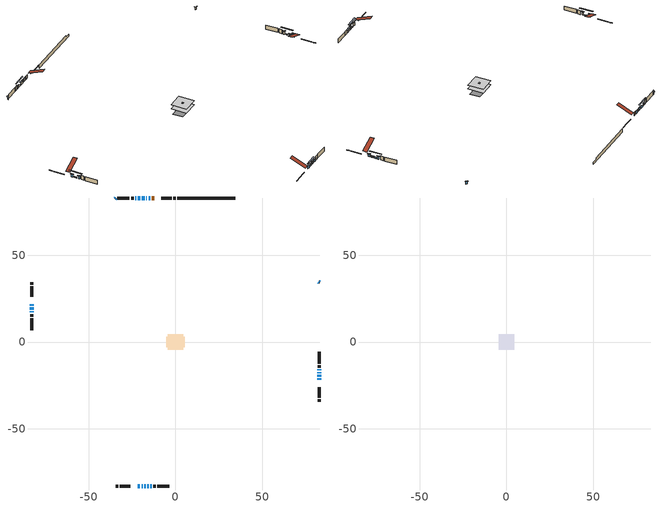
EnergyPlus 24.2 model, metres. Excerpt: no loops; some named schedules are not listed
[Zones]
conditioned space
 floor outside (Floor1 construction): -0.42,-0.42 -0.42,0.42 0.42,0.42 0.42,-0.42 z0.76
 floor outside (Floor2 construction): -1.31,-1.31 -1.31,1.31 1.31,1.31 1.31,-1.31 z0.76
 floor adiabatic (AdiabaticFloorConstruction): -4.37,-4.37 -4.37,4.37 4.37,4.37 4.37,-4.37 z0.76
 floor foundation (Slab1 construction): -5.41,-2.9 -5.41,2.9 5.41,2.9 5.41,-2.9 z-1.37
 wall outside (RimJoist1 construction): 0.2,82.93 -1.25,82.93 / -34.35,-82.93 -32.9,-82.93 / -82.93,34.35 -82.93,32.9 / 82.93,-34.35 82.93,-32.9 z0.76:1.06
 wall outside (RimJoist2 construction): -2.18,82.93 -8.18,82.93 / -31.97,-82.93 -25.97,-82.93 / -82.93,31.97 -82.93,25.97 / 82.93,-31.97 82.93,-25.97 z0.76:1.06
 wall outside (AdiabaticWallConstruction 1): -12.32,82.93 -13.59,82.93 z0.76:2.79
 wall outside (AdiabaticWallConstruction): -21.83,-82.93 -20.51,-82.93 / -17.91,-82.93 -17.25,-82.93 / 82.93,-16.37 82.93,-15.71 / -82.93,17.68 -82.93,17.02 z0.76:2.36; -14.51,82.93 -15.51,82.93 / -34.35,82.93 -34.76,82.51 / -17.69,82.93 -19.29,82.93 / 82.93,34.35 82.51,34.76 z0.76:2.11; -16.43,82.93 -16.76,82.93 z0.76:2.01; 82.93,-21.83 82.93,-21.01 / -82.93,21.83 -82.93,21.01 / -16.32,-82.93 -15.51,-82.93 z0.76:2.18; 82.93,-20.09 82.93,-18.97 z0.76:1.35; -19.58,-82.93 -18.84,-82.93 / -20.22,82.93 -21.7,82.93 / 82.93,-18.04 82.93,-17.3 / -82.93,20.09 -82.93,18.61 z0.76:1.47; -22.62,82.93 -23.21,82.93 z0.76:2; -14.58,-82.93 -13.79,-82.93 z0.76:1.8
 wall outside (Wall1 construction): -24.14,82.93 -25.6,82.93 / -12.86,-82.93 -11.4,-82.93 / -82.93,16.09 -82.93,14.63 / 82.93,-14.78 82.93,-13.32 z0.76:3.2
 wall outside (Wall2 construction): -26.53,82.93 -33.42,82.93 / -10.48,-82.93 -3.58,-82.93 / -82.93,13.7 -82.93,6.81 / 82.93,-12.39 82.93,-5.5 z0.76:3.2
 wall foundation (FoundationWall1 construction): 1.13,82.93,-1.37 1.13,82.93,0.76 31.03,82.93,0.76 31.03,82.93,-0.19 34.35,82.93,-0.19 34.35,82.93,-1.37
 window (WindowConstruction): -21.83,-82.93 -20.51,-82.93 z0.76:2.36
 window (WindowConstruction 7): -14.51,82.93 -15.5,82.93 z0.76:2.11
 window (WindowConstruction 8): -34.35,82.93 -34.76,82.51 z0.76:2.11
 window (WindowConstruction 9): -16.43,82.93 -16.76,82.93 z0.76:2
 window (WindowConstruction 10): -17.69,82.93 -19.29,82.93 z0.76:2.11
 window (WindowConstruction 11): 82.93,-21.83 82.93,-21.02 z0.76:2.18
 window (WindowConstruction 12): 82.93,-20.09 82.93,-18.97 z0.76:1.35
 window (WindowConstruction 13): -82.93,21.83 -82.93,21.02 z0.76:2.18
 window (WindowConstruction 15): -19.58,-82.93 -18.84,-82.93 z0.76:1.47
 window (WindowConstruction 16): -20.22,82.93 -21.7,82.93 z0.76:1.47
 window (WindowConstruction 17): 82.93,-18.04 82.93,-17.3 z0.76:1.47
 window (WindowConstruction 18): -82.93,20.09 -82.93,18.61 z0.76:1.47
 window (WindowConstruction 1): -17.91,-82.93 -17.25,-82.93 z0.76:2.36
 window (WindowConstruction 2): 82.93,-16.37 82.93,-15.71 z0.76:2.36
 window (WindowConstruction 3): -82.93,17.68 -82.93,17.02 z0.76:2.36
 window (WindowConstruction 14): -22.63,82.93 -23.21,82.93 z0.76:2
 window (WindowConstruction 4): -16.32,-82.93 -15.51,-82.93 z0.76:2.18
 window (WindowConstruction 5): -14.58,-82.93 -13.79,-82.93 z0.76:1.8
 window (WindowConstruction 6): 82.93,34.35 82.51,34.76 z0.76:2.11
 door (Door): -12.32,82.93 -13.58,82.93 z0.76:2.79
 ceiling adiabatic (AdiabaticFloorConstruction): 4.37,-4.37 4.37,4.37 -4.37,4.37 -4.37,-4.37 z0.76
attic - vented
 floor to conditioned space (Floor3 construction Reversed): -0.42,-0.42 -0.42,0.42 0.42,0.42 0.42,-0.42 z3.2
 floor to conditioned space (Floor4 construction Reversed): -4.37,-4.37 -4.37,4.37 4.37,4.37 4.37,-4.37 z3.2
 roof outside (Roof1 construction): -11.39,82.93,3.2 -11.39,74.48,6.72 -9.11,74.48,6.72 -9.11,82.93,3.2; -22.76,-82.93,3.2 -22.76,-74.48,6.72 -25.04,-74.48,6.72 -25.04,-82.93,3.2; -82.93,22.76,3.2 -74.48,22.76,6.72 -74.48,25.04,6.72 -82.93,25.04,3.2; 82.93,-22.76,3.2 74.48,-22.76,6.72 74.48,-25.04,6.72 82.93,-25.04,3.2
shading: -19.9,-82.93 -22.44,-82.93 -22.44,-83.22 -19.9,-83.22 z2.97; -15.96,82.93 -14.05,82.93 -14.05,83.08 -15.96,83.08 z2.57; -35.09,82.19 -34.02,83.25 -34.23,83.46 -35.3,82.4 z2.57; -17.06,82.93 -16.13,82.93 -16.13,83.22 -17.06,83.22 z2.3; -19.75,82.93 -17.23,82.93 -17.23,83.39 -19.75,83.39 z2.57; 82.93,-20.56 82.93,-22.29 83.39,-22.29 83.39,-20.56 z2.64; 82.93,-18.51 82.93,-20.55 83.39,-20.55 83.39,-18.51 z1.81; -82.93,20.56 -82.93,22.29 -83.39,22.29 -83.39,20.56 z2.64; -15.79,-82.93 -22.63,-82.93 -22.63,-83.39 -15.79,-83.39 z4.52; -24.75,82.93 -17.17,82.93 -17.17,83.22 -24.75,83.22 z4.52; 82.93,-14.25 82.93,-21.09 83.39,-21.09 83.39,-14.25 z4.52; -82.93,15.56 -82.93,23.14 -83.39,23.14 -83.39,15.56 z4.52; -16.34,-82.93 -18.82,-82.93 -18.82,-83.22 -16.34,-83.22 z3.27; 82.93,-15.25 82.93,-16.83 83.39,-16.83 83.39,-15.25 z2.82; -82.93,16.56 -82.93,18.14 -83.39,18.14 -83.39,16.56 z2.82; -23.67,82.93 -22.17,82.93 -22.17,83.22 -23.67,83.22 z2.46; -15.05,-82.93 -16.78,-82.93 -16.78,-83.39 -15.05,-83.39 z2.64; -13.33,-82.93 -15.04,-82.93 -15.04,-83.39 -13.33,-83.39 z2.26; 82.19,35.09 83.25,34.02 83.46,34.23 82.4,35.3 z2.57
[Building]
Building 1: Terrain=Suburbs
[Site:Location]
Edmonton Intl AP_AB: Latitude {deg}=53.31; Longitude {deg}=-113.58; Time Zone {hr}=-7; Elevation {m}=723; Keep Site Location Information=Yes
[Site:GroundTemperature:Shallow]
-1.56185, -3.61833, -3.78302, -2.80711, 1.11059, 5.01004, 8.39065, 10.5322, 10.7141, 8.97234, 5.67794, 1.89811
[Site:WaterMainsTemperature]
Calculation Method=Schedule; Temperature Schedule=mains temperature schedule
[Material] Roughness=Rough; Thermal Absorptance=0.9
Name | Thickness {m} | Conductivity {W/m-K} | Density {kg/m3} | Specific Heat {J/kg-K} | Solar Absorptance | Visible Absorptance
asphalt or fiberglass shingles | 0.00635 | 0.162714 | 1121.4 | 1465.45 | 0.4 | 0.4
ceiling loosefill ins | 0.169333 | 0.0480833 | 16.02 | 1046.75 | 0.7 | 0.7
ceiling stud and cavity | 0.1397 | 0.0817067 | 65.682 | 1177.47 | 0.7 | 0.7
ceiling stud and cavity 1 | 0.1397 | 0.0961662 | 65.682 | 1177.47 | 0.7 | 0.7
concrete 4.0 in. | 0.1016 | 1.803125 | 2242.8 | 837.4 | 0.7 | 0.7
concrete 8.0 in. | 0.2032 | 1.803125 | 2242.8 | 837.4 | 0.7 | 0.7
door material | 0.04445 | 0.053851 | 512.64 | 1214.23 | 0.7 | 0.7
exterior vertical ins | 0.0136032 | 0.029427 | 32.04 | 1214.23 | 0.7 | 0.7
floor covering | 0.0127 | 0.0433444 | 54.468 | 1339.84 | 0.6 | 0.6
floor rigid ins | 0.051816 | 0.029427 | 32.04 | 1214.23 | 0.7 | 0.7
floor rigid ins 1; wall rigid ins | 0.512978 | 0.029427 | 32.04 | 1214.23 | 0.7 | 0.7
floor stud and cavity | 0.1397 | 0.0882315 | 92.3553 | 1139.71 | 0.7 | 0.7
floor stud and cavity 1 | 0.1397 | 0.931226 | 92.3553 | 1139.71 | 0.7 | 0.7
floor stud and cavity 2 | 0.1397 | 1.75129 | 37.0049 | 1207.88 | 0.7 | 0.7
furniture material conditioned space 1 | 0.1524 | 0.115458 | 640.8 | 1214.23 | 0.6 | 0.6
gypsum board | 0.0127 | 0.160291 | 801 | 837.4 | 0.6 | 0.6
gypsum board 1 | 0.0127 | 0.160291 | 801 | 837.4 | 0.7 | 0.7
osb sheathing 0.5 in. | 0.0127 | 0.115458 | 512.64 | 1214.23 | 0.7 | 0.7
osb sheathing 0.75 in. | 0.01905 | 0.115458 | 512.64 | 1214.23 | 0.7 | 0.7
osb sheathing 2.0 in. | 0.0508 | 0.115458 | 512.64 | 1214.23 | 0.7 | 0.7
rim joist stud and cavity | 0.0508 | 0.0498635 | 125.044 | 1163.47 | 0.6 | 0.6
rim joist stud and cavity 1 | 0.0508 | 0.0495211 | 125.044 | 1163.47 | 0.6 | 0.6
wall stud and cavity | 0.1397 | 0.103305 | 139.0536 | 1170.24 | 0.7 | 0.7
wall stud and cavity 1 | 0.1397 | 0.119486 | 139.0536 | 1170.24 | 0.7 | 0.7
wall stud and cavity 2 | 0.0889 | 0.380278 | 52.3479 | 1209.89 | 0.7 | 0.7
wall stud and cavity 3 | 0.0889 | 0.391764 | 83.0341 | 1211.67 | 0.7 | 0.7
wood siding | 0.0254 | 0.102417 | 544.68 | 1172.36 | 0.4 | 0.4
wood siding 1; wood siding 2; wood siding 3 | 0.0254 | 0.102417 | 544.68 | 1172.36 | 0.7 | 0.7
[WindowMaterial:SimpleGlazingSystem]
Name | U-Factor {W/m2-K} | Solar Heat Gain Coefficient
WindowMaterial | 1.28209 | 0.39
WindowMaterial 1 | 1.48934 | 0.32
WindowMaterial 10 | 2.76291 | 0.62
WindowMaterial 11 | 1.52681 | 0.31
WindowMaterial 2 | 1.46038 | 0.33
WindowMaterial 3 | 1.53476 | 0.31
WindowMaterial 4 | 1.48707 | 0.32
WindowMaterial 5 | 1.23156 | 0.4
WindowMaterial 6 | 1.73974 | 0.25
WindowMaterial 7 | 1.354203 | 0.36
WindowMaterial 8 | 1.38997 | 0.35
WindowMaterial 9 | 1.3349 | 0.37
[Construction]
AdiabaticFloorConstruction: floor stud and cavity 2, floor rigid ins 1, osb sheathing 0.75 in., floor covering
AdiabaticWallConstruction: wood siding 2, wall rigid ins, wall stud and cavity 2, gypsum board
AdiabaticWallConstruction 1: wood siding 3, wall rigid ins, wall stud and cavity 2, gypsum board
Door: door material
Floor1 construction: floor stud and cavity, osb sheathing 0.75 in., floor covering
Floor2 construction: floor stud and cavity 1, floor rigid ins, osb sheathing 0.75 in., floor covering
Floor3 construction Reversed: gypsum board, ceiling stud and cavity
Floor4 construction Reversed: gypsum board, ceiling stud and cavity 1, ceiling loosefill ins
FoundationWall1 construction: concrete 8.0 in., gypsum board 1
furniture construction conditioned space 1: furniture material conditioned space 1
PartitionWallConstruction: gypsum board, wall stud and cavity 3, gypsum board
RimJoist1 construction: wood siding 1, osb sheathing 2.0 in., rim joist stud and cavity
RimJoist2 construction: wood siding 1, osb sheathing 2.0 in., rim joist stud and cavity 1
Roof1 construction: asphalt or fiberglass shingles
Slab1 construction: concrete 4.0 in.
Wall1 construction: wood siding, osb sheathing 0.5 in., wall stud and cavity, gypsum board
Wall2 construction: wood siding, osb sheathing 0.5 in., wall stud and cavity 1, gypsum board
WindowConstruction; WindowConstruction 1: WindowMaterial
WindowConstruction 10: WindowMaterial 7
WindowConstruction 11: WindowMaterial 8
WindowConstruction 12: WindowMaterial 9
WindowConstruction 13; WindowConstruction 4: WindowMaterial 2
WindowConstruction 14: WindowMaterial 10
WindowConstruction 15; WindowConstruction 16; WindowConstruction 17; WindowConstruction 18: WindowMaterial 11
WindowConstruction 2; WindowConstruction 3: WindowMaterial 1
WindowConstruction 5: WindowMaterial 3
WindowConstruction 6; WindowConstruction 8: WindowMaterial 4
WindowConstruction 7: WindowMaterial 5
WindowConstruction 9: WindowMaterial 6
[Zone] Multiplier=1; Part of Total Floor Area=Yes
Name | Volume {m3}
attic - vented | 43.4896
conditioned space | 344.6
[Space]
Name | Zone | Volume {m3}
attic - vented 1 | attic - vented | 43.4896
conditioned space 1 | conditioned space | 344.6
[ZoneInfiltration:EffectiveLeakageArea]
infil attic - vented 1: Zone or Space=attic - vented 1; Schedule=Always On Discrete; Effective Air Leakage Area {cm2}=2685.57; Stack Coefficient=0.000244607; Wind Coefficient=1.05671e-05
[ZoneMixing]
whole house fan mix: Zone or Space=attic - vented; Schedule=Always On Continuous; Design Flow Rate Calculation Method=Flow/Zone; Design Flow Rate {m3/s}=0; Source Zone or Space=conditioned space
[SurfaceProperty:ExposedFoundationPerimeter]
Slab1: Exposed Perimeter Calculation Method=TotalExposedPerimeter; Total Exposed Perimeter {m}=33.223
[InternalMass] Zone or ZoneList=conditioned space; Space or SpaceList=conditioned space 1
Name | Construction | Surface Area {m2}
furniture mass conditioned space 1 | furniture construction conditioned space 1 | 58.7279
partition wall mass | PartitionWallConstruction | 146.82
[Lights]
interior lighting: Zone or ZoneList or Space or SpaceList=conditioned space 1; Schedule=interior lighting schedule; Design Level Calculation Method=LightingLevel; Lighting Level {W}=343.2; Return Air Fraction=0; Fraction Radiant=0.6; Fraction Visible=0.2; Fraction Replaceable=1
[People]
occupants: Zone or ZoneList or Space or SpaceList=conditioned space 1; Number of People Schedule=occupants schedule; Number of People Calculation Method=People; Number of People=3; Fraction Radiant=0.314171; Sensible Heat Fraction=0.56303; Activity Level Schedule=occupants activity schedule; Carbon Dioxide Generation Rate {m3/s-W}=0; Enable ASHRAE 55 Comfort Warnings=No; Mean Radiant Temperature Calculation Type=EnclosureAveraged
[ElectricEquipment] Zone or ZoneList or Space or SpaceList=conditioned space 1; Design Level Calculation Method=EquipmentLevel
Name | Schedule | Design Level {W} | Fraction Latent | Fraction Radiant | Fraction Lost
clothes dryer | clothes dryer schedule | 140.772 | 0.015 | 0.081 | 0.85
clothes washer | clothes washer schedule | 32.1985 | 0.03 | 0.162 | 0.7
cooking range | cooking range schedule | 215.147 | 0.08 | 0.432 | 0.2
dishwasher | dishwasher schedule | 66.8632 | 0.3 | 0.18 | 0.4
fridge | fridge schedule | 72.9452 | 0 | 0.6 | 0
mech vent house fan | mech vent house fan schedule | 0 | 0 | 0 | 1
mech vent house fan cfis | mech vent house fan cfis schedule | 0 | 0 | 0 | 0
misc plug loads | misc plug loads schedule | 494.7 | 0.045 | 0.513 | 0.1
whole house fan | Always On Discrete | 0 | 0 | 0 | 1
[OtherEquipment] Zone or ZoneList or Space or SpaceList=conditioned space 1; Design Level Calculation Method=EquipmentLevel
Name | Fuel Type | Schedule | Design Level {W} | Fraction Latent | Fraction Radiant | Fraction Lost
clothes dryer 1 | Electricity | clothes dryer schedule | 0 | 0.015 | 0.081 | 0.85
cooking range 1 | Electricity | cooking range schedule | 0 | 0.08 | 0.432 | 0.2
general water use latent | None | general water use schedule | 62.594 | 1 | 0 | 0
general water use sensible | None | general water use schedule | -61.6891 | 0 | 0.6 | 0
mech vent house fan latent load | None | Always On Discrete | 0 | 1 | 0 | 0
mech vent house fan sensible load | None | Always On Discrete | 0 | 0 | 0 | 0
water heater energy adjustment1 | NaturalGas | Always On Discrete | 0.01 | 0 | 0 | 1
[ZoneInfiltration:DesignFlowRate] Zone or ZoneList or Space or SpaceList=conditioned space 1; Schedule=Always On Discrete; Design Flow Rate Calculation Method=Flow/Zone; Design Flow Rate {m3/s}=0
infil flow; natural vent flow; whole house fan flow
[Foundation:Kiva]
Foundation Kiva 1: Initial Indoor Air Temperature {C}=18; Wall Height Above Grade {m}=0.759988; Wall Depth Below Slab {m}=0.2032; Custom Block Material Name 1=exterior vertical ins; Custom Block Depth 1 {m}=2.13; Custom Block X Position 1 {m}=0.2159; Custom Block Z Position 1 {m}=0
[Foundation:Kiva:Settings]
Soil Conductivity {W/m-K}=0.849921; Soil Density {kg/m3}=1842.3; Soil Specific Heat {J/kg-K}=418.7; Ground Solar Absorptivity=0.9; Ground Thermal Absorptivity=0.9; Ground Surface Roughness {m}=0.03; Far-Field Width {m}=40; Deep-Ground Boundary Condition=ZeroFlux; Deep-Ground Depth {m}=40; Minimum Cell Dimension {m}=0.2; Maximum Cell Growth Coefficient=3; Simulation Timestep=Timestep
[Exterior:Lights]
exterior lighting: Schedule=exterior lighting schedule; Design Level {W}=75.6
[Schedule:Constant]
Name | Hourly Value
Always On Continuous; mech vent house fan schedule; mech vent house fan cfis schedule; Always On Discrete | 1
occupants activity schedule | 117.228
fridge schedule | 0
[Schedule:Week:Daily]
interior lighting schedule Week Rule - Jan1-Jan27: interior lighting schedule day, interior lighting schedule day, interior lighting schedule day, interior lighting schedule day, interior lighting schedule day, interior lighting schedule day, interior lighting schedule day, interior lighting schedule default day, interior lighting schedule default day, interior lighting schedule default day, interior lighting schedule default day, interior lighting schedule default day
interior lighting schedule Week Rule - Jan28-Feb3: interior lighting schedule day, interior lighting schedule day, interior lighting schedule day, interior lighting schedule day, interior lighting schedule day 1, interior lighting schedule day 1, interior lighting schedule day 1, interior lighting schedule default day, interior lighting schedule default day, interior lighting schedule default day, interior lighting schedule default day, interior lighting schedule default day
interior lighting schedule Week Rule - Feb4-Feb24: interior lighting schedule day 1, interior lighting schedule day 1, interior lighting schedule day 1, interior lighting schedule day 1, interior lighting schedule day 1, interior lighting schedule day 1, interior lighting schedule day 1, interior lighting schedule default day, interior lighting schedule default day, interior lighting schedule default day, interior lighting schedule default day, interior lighting schedule default day
interior lighting schedule Week Rule - Feb25-Mar3: interior lighting schedule day 1, interior lighting schedule day 1, interior lighting schedule day 1, interior lighting schedule day 1, interior lighting schedule day 2, interior lighting schedule day 2, interior lighting schedule day 2, interior lighting schedule default day, interior lighting schedule default day, interior lighting schedule default day, interior lighting schedule default day, interior lighting schedule default day
interior lighting schedule Week Rule - Mar4-Mar31: interior lighting schedule day 2, interior lighting schedule day 2, interior lighting schedule day 2, interior lighting schedule day 2, interior lighting schedule day 2, interior lighting schedule day 2, interior lighting schedule day 2, interior lighting schedule default day, interior lighting schedule default day, interior lighting schedule default day, interior lighting schedule default day, interior lighting schedule default day
interior lighting schedule Week Rule - Apr1-Apr28: interior lighting schedule day 3, interior lighting schedule day 3, interior lighting schedule day 3, interior lighting schedule day 3, interior lighting schedule day 3, interior lighting schedule day 3, interior lighting schedule day 3, interior lighting schedule default day, interior lighting schedule default day, interior lighting schedule default day, interior lighting schedule default day, interior lighting schedule default day
interior lighting schedule Week Rule - Apr29-May5: interior lighting schedule day 3, interior lighting schedule day 3, interior lighting schedule day 4, interior lighting schedule day 4, interior lighting schedule day 4, interior lighting schedule day 4, interior lighting schedule day 4, interior lighting schedule default day, interior lighting schedule default day, interior lighting schedule default day, interior lighting schedule default day, interior lighting schedule default day
interior lighting schedule Week Rule - May6-May26: interior lighting schedule day 4, interior lighting schedule day 4, interior lighting schedule day 4, interior lighting schedule day 4, interior lighting schedule day 4, interior lighting schedule day 4, interior lighting schedule day 4, interior lighting schedule default day, interior lighting schedule default day, interior lighting schedule default day, interior lighting schedule default day, interior lighting schedule default day
interior lighting schedule Week Rule - May27-Jun2: interior lighting schedule day 4, interior lighting schedule day 4, interior lighting schedule day 4, interior lighting schedule day 4, interior lighting schedule day 4, interior lighting schedule day 5, interior lighting schedule day 5, interior lighting schedule default day, interior lighting schedule default day, interior lighting schedule default day, interior lighting schedule default day, interior lighting schedule default day
interior lighting schedule Week Rule - Jun3-Jun30: interior lighting schedule day 5, interior lighting schedule day 5, interior lighting schedule day 5, interior lighting schedule day 5, interior lighting schedule day 5, interior lighting schedule day 5, interior lighting schedule day 5, interior lighting schedule default day, interior lighting schedule default day, interior lighting schedule default day, interior lighting schedule default day, interior lighting schedule default day
interior lighting schedule Week Rule - Jul1-Jul28: interior lighting schedule day 6, interior lighting schedule day 6, interior lighting schedule day 6, interior lighting schedule day 6, interior lighting schedule day 6, interior lighting schedule day 6, interior lighting schedule day 6, interior lighting schedule default day, interior lighting schedule default day, interior lighting schedule default day, interior lighting schedule default day, interior lighting schedule default day
interior lighting schedule Week Rule - Jul29-Aug4: interior lighting schedule day 6, interior lighting schedule day 6, interior lighting schedule day 6, interior lighting schedule day 7, interior lighting schedule day 7, interior lighting schedule day 7, interior lighting schedule day 7, interior lighting schedule default day, interior lighting schedule default day, interior lighting schedule default day, interior lighting schedule default day, interior lighting schedule default day
interior lighting schedule Week Rule - Aug5-Aug25: interior lighting schedule day 7, interior lighting schedule day 7, interior lighting schedule day 7, interior lighting schedule day 7, interior lighting schedule day 7, interior lighting schedule day 7, interior lighting schedule day 7, interior lighting schedule default day, interior lighting schedule default day, interior lighting schedule default day, interior lighting schedule default day, interior lighting schedule default day
interior lighting schedule Week Rule - Aug26-Sep1: interior lighting schedule day 7, interior lighting schedule day 7, interior lighting schedule day 7, interior lighting schedule day 7, interior lighting schedule day 7, interior lighting schedule day 7, interior lighting schedule day 8, interior lighting schedule default day, interior lighting schedule default day, interior lighting schedule default day, interior lighting schedule default day, interior lighting schedule default day
interior lighting schedule Week Rule - Sep2-Sep29: interior lighting schedule day 8, interior lighting schedule day 8, interior lighting schedule day 8, interior lighting schedule day 8, interior lighting schedule day 8, interior lighting schedule day 8, interior lighting schedule day 8, interior lighting schedule default day, interior lighting schedule default day, interior lighting schedule default day, interior lighting schedule default day, interior lighting schedule default day
interior lighting schedule Week Rule - Sep30-Oct6: interior lighting schedule day 8, interior lighting schedule day 9, interior lighting schedule day 9, interior lighting schedule day 9, interior lighting schedule day 9, interior lighting schedule day 9, interior lighting schedule day 9, interior lighting schedule default day, interior lighting schedule default day, interior lighting schedule default day, interior lighting schedule default day, interior lighting schedule default day
interior lighting schedule Week Rule - Oct7-Oct27: interior lighting schedule day 9, interior lighting schedule day 9, interior lighting schedule day 9, interior lighting schedule day 9, interior lighting schedule day 9, interior lighting schedule day 9, interior lighting schedule day 9, interior lighting schedule default day, interior lighting schedule default day, interior lighting schedule default day, interior lighting schedule default day, interior lighting schedule default day
interior lighting schedule Week Rule - Oct28-Nov3: interior lighting schedule day 9, interior lighting schedule day 9, interior lighting schedule day 9, interior lighting schedule day 9, interior lighting schedule day 10, interior lighting schedule day 10, interior lighting schedule day 10, interior lighting schedule default day, interior lighting schedule default day, interior lighting schedule default day, interior lighting schedule default day, interior lighting schedule default day
interior lighting schedule Week Rule - Nov4-Nov24: interior lighting schedule day 10, interior lighting schedule day 10, interior lighting schedule day 10, interior lighting schedule day 10, interior lighting schedule day 10, interior lighting schedule day 10, interior lighting schedule day 10, interior lighting schedule default day, interior lighting schedule default day, interior lighting schedule default day, interior lighting schedule default day, interior lighting schedule default day
interior lighting schedule Week Rule - Nov25-Dec1: interior lighting schedule day 10, interior lighting schedule day 10, interior lighting schedule day 10, interior lighting schedule day 10, interior lighting schedule day 10, interior lighting schedule day 10, interior lighting schedule day 11, interior lighting schedule default day, interior lighting schedule default day, interior lighting schedule default day, interior lighting schedule default day, interior lighting schedule default day
interior lighting schedule Week Rule - Dec2-Dec31: interior lighting schedule day 11, interior lighting schedule day 11, interior lighting schedule day 11, interior lighting schedule day 11, interior lighting schedule day 11, interior lighting schedule day 11, interior lighting schedule day 11, interior lighting schedule default day, interior lighting schedule default day, interior lighting schedule default day, interior lighting schedule default day, interior lighting schedule default day
occupants schedule Week Rule - Jan1-Dec31: occupants schedule day, occupants schedule day, occupants schedule day, occupants schedule day, occupants schedule day, occupants schedule day, occupants schedule day, occupants schedule default day, occupants schedule default day, occupants schedule default day, occupants schedule default day, occupants schedule default day
clothes dryer schedule Week Rule - Jan1-Dec31: clothes dryer schedule day, clothes dryer schedule day, clothes dryer schedule day, clothes dryer schedule day, clothes dryer schedule day, clothes dryer schedule day, clothes dryer schedule day, clothes dryer schedule default day, clothes dryer schedule default day, clothes dryer schedule default day, clothes dryer schedule default day, clothes dryer schedule default day
clothes washer schedule Week Rule - Jan1-Dec31: clothes washer schedule day, clothes washer schedule day, clothes washer schedule day, clothes washer schedule day, clothes washer schedule day, clothes washer schedule day, clothes washer schedule day, clothes washer schedule default day, clothes washer schedule default day, clothes washer schedule default day, clothes washer schedule default day, clothes washer schedule default day
cooking range schedule Week Rule - Jan1-Dec31: cooking range schedule day, cooking range schedule day, cooking range schedule day, cooking range schedule day, cooking range schedule day, cooking range schedule day, cooking range schedule day, cooking range schedule default day, cooking range schedule default day, cooking range schedule default day, cooking range schedule default day, cooking range schedule default day
dishwasher schedule Week Rule - Jan1-Dec31: dishwasher schedule day, dishwasher schedule day, dishwasher schedule day, dishwasher schedule day, dishwasher schedule day, dishwasher schedule day, dishwasher schedule day, dishwasher schedule default day, dishwasher schedule default day, dishwasher schedule default day, dishwasher schedule default day, dishwasher schedule default day
misc plug loads schedule Week Rule - Jan1-Dec31: misc plug loads schedule day, misc plug loads schedule day, misc plug loads schedule day, misc plug loads schedule day, misc plug loads schedule day, misc plug loads schedule day, misc plug loads schedule day, misc plug loads schedule default day, misc plug loads schedule default day, misc plug loads schedule default day, misc plug loads schedule default day, misc plug loads schedule default day
general water use schedule Week Rule - Jan1-Dec31: general water use schedule day, general water use schedule day, general water use schedule day, general water use schedule day, general water use schedule day, general water use schedule day, general water use schedule day, general water use schedule default day, general water use schedule default day, general water use schedule default day, general water use schedule default day, general water use schedule default day
exterior lighting schedule Week Rule - Jan1-Jan27: exterior lighting schedule day, exterior lighting schedule day, exterior lighting schedule day, exterior lighting schedule day, exterior lighting schedule day, exterior lighting schedule day, exterior lighting schedule day, exterior lighting schedule default day, exterior lighting schedule default day, exterior lighting schedule default day, exterior lighting schedule default day, exterior lighting schedule default day
exterior lighting schedule Week Rule - Jan28-Feb3: exterior lighting schedule day, exterior lighting schedule day, exterior lighting schedule day, exterior lighting schedule day, exterior lighting schedule day 1, exterior lighting schedule day 1, exterior lighting schedule day 1, exterior lighting schedule default day, exterior lighting schedule default day, exterior lighting schedule default day, exterior lighting schedule default day, exterior lighting schedule default day
exterior lighting schedule Week Rule - Feb4-Feb24: exterior lighting schedule day 1, exterior lighting schedule day 1, exterior lighting schedule day 1, exterior lighting schedule day 1, exterior lighting schedule day 1, exterior lighting schedule day 1, exterior lighting schedule day 1, exterior lighting schedule default day, exterior lighting schedule default day, exterior lighting schedule default day, exterior lighting schedule default day, exterior lighting schedule default day
exterior lighting schedule Week Rule - Feb25-Mar3: exterior lighting schedule day 1, exterior lighting schedule day 1, exterior lighting schedule day 1, exterior lighting schedule day 1, exterior lighting schedule day 2, exterior lighting schedule day 2, exterior lighting schedule day 2, exterior lighting schedule default day, exterior lighting schedule default day, exterior lighting schedule default day, exterior lighting schedule default day, exterior lighting schedule default day
exterior lighting schedule Week Rule - Mar4-Mar31: exterior lighting schedule day 2, exterior lighting schedule day 2, exterior lighting schedule day 2, exterior lighting schedule day 2, exterior lighting schedule day 2, exterior lighting schedule day 2, exterior lighting schedule day 2, exterior lighting schedule default day, exterior lighting schedule default day, exterior lighting schedule default day, exterior lighting schedule default day, exterior lighting schedule default day
exterior lighting schedule Week Rule - Apr1-Apr28: exterior lighting schedule day 3, exterior lighting schedule day 3, exterior lighting schedule day 3, exterior lighting schedule day 3, exterior lighting schedule day 3, exterior lighting schedule day 3, exterior lighting schedule day 3, exterior lighting schedule default day, exterior lighting schedule default day, exterior lighting schedule default day, exterior lighting schedule default day, exterior lighting schedule default day
exterior lighting schedule Week Rule - Apr29-May5: exterior lighting schedule day 3, exterior lighting schedule day 3, exterior lighting schedule day 4, exterior lighting schedule day 4, exterior lighting schedule day 4, exterior lighting schedule day 4, exterior lighting schedule day 4, exterior lighting schedule default day, exterior lighting schedule default day, exterior lighting schedule default day, exterior lighting schedule default day, exterior lighting schedule default day
exterior lighting schedule Week Rule - May6-May26: exterior lighting schedule day 4, exterior lighting schedule day 4, exterior lighting schedule day 4, exterior lighting schedule day 4, exterior lighting schedule day 4, exterior lighting schedule day 4, exterior lighting schedule day 4, exterior lighting schedule default day, exterior lighting schedule default day, exterior lighting schedule default day, exterior lighting schedule default day, exterior lighting schedule default day
exterior lighting schedule Week Rule - May27-Jun2: exterior lighting schedule day 4, exterior lighting schedule day 4, exterior lighting schedule day 4, exterior lighting schedule day 4, exterior lighting schedule day 4, exterior lighting schedule day 5, exterior lighting schedule day 5, exterior lighting schedule default day, exterior lighting schedule default day, exterior lighting schedule default day, exterior lighting schedule default day, exterior lighting schedule default day
exterior lighting schedule Week Rule - Jun3-Jun30: exterior lighting schedule day 5, exterior lighting schedule day 5, exterior lighting schedule day 5, exterior lighting schedule day 5, exterior lighting schedule day 5, exterior lighting schedule day 5, exterior lighting schedule day 5, exterior lighting schedule default day, exterior lighting schedule default day, exterior lighting schedule default day, exterior lighting schedule default day, exterior lighting schedule default day
exterior lighting schedule Week Rule - Jul1-Jul28: exterior lighting schedule day 6, exterior lighting schedule day 6, exterior lighting schedule day 6, exterior lighting schedule day 6, exterior lighting schedule day 6, exterior lighting schedule day 6, exterior lighting schedule day 6, exterior lighting schedule default day, exterior lighting schedule default day, exterior lighting schedule default day, exterior lighting schedule default day, exterior lighting schedule default day
exterior lighting schedule Week Rule - Jul29-Aug4: exterior lighting schedule day 6, exterior lighting schedule day 6, exterior lighting schedule day 6, exterior lighting schedule day 7, exterior lighting schedule day 7, exterior lighting schedule day 7, exterior lighting schedule day 7, exterior lighting schedule default day, exterior lighting schedule default day, exterior lighting schedule default day, exterior lighting schedule default day, exterior lighting schedule default day
exterior lighting schedule Week Rule - Aug5-Aug25: exterior lighting schedule day 7, exterior lighting schedule day 7, exterior lighting schedule day 7, exterior lighting schedule day 7, exterior lighting schedule day 7, exterior lighting schedule day 7, exterior lighting schedule day 7, exterior lighting schedule default day, exterior lighting schedule default day, exterior lighting schedule default day, exterior lighting schedule default day, exterior lighting schedule default day
exterior lighting schedule Week Rule - Aug26-Sep1: exterior lighting schedule day 7, exterior lighting schedule day 7, exterior lighting schedule day 7, exterior lighting schedule day 7, exterior lighting schedule day 7, exterior lighting schedule day 7, exterior lighting schedule day 8, exterior lighting schedule default day, exterior lighting schedule default day, exterior lighting schedule default day, exterior lighting schedule default day, exterior lighting schedule default day
exterior lighting schedule Week Rule - Sep2-Sep29: exterior lighting schedule day 8, exterior lighting schedule day 8, exterior lighting schedule day 8, exterior lighting schedule day 8, exterior lighting schedule day 8, exterior lighting schedule day 8, exterior lighting schedule day 8, exterior lighting schedule default day, exterior lighting schedule default day, exterior lighting schedule default day, exterior lighting schedule default day, exterior lighting schedule default day
[Schedule:Year]
interior lighting schedule: interior lighting schedule Week Rule - Jan1-Jan27, 1, 1, 1, 27, interior lighting schedule Week Rule - Jan28-Feb3, 1, 28, 2, 3, interior lighting schedule Week Rule - Feb4-Feb24, 2, 4, 2, 24, interior lighting schedule Week Rule - Feb25-Mar3, 2, 25, 3, 3, interior lighting schedule Week Rule - Mar4-Mar31, 3, 4, 3, 31, interior lighting schedule Week Rule - Apr1-Apr28, 4, 1, 4, 28, interior lighting schedule Week Rule - Apr29-May5, 4, 29, 5, 5, interior lighting schedule Week Rule - May6-May26, 5, 6, 5, 26, interior lighting schedule Week Rule - May27-Jun2, 5, 27, 6, 2, interior lighting schedule Week Rule - Jun3-Jun30, 6, 3, 6, 30, interior lighting schedule Week Rule - Jul1-Jul28, 7, 1, 7, 28, interior lighting schedule Week Rule - Jul29-Aug4, 7, 29, 8, 4, interior lighting schedule Week Rule - Aug5-Aug25, 8, 5, 8, 25, interior lighting schedule Week Rule - Aug26-Sep1, 8, 26, 9, 1, interior lighting schedule Week Rule - Sep2-Sep29, 9, 2, 9, 29, interior lighting schedule Week Rule - Sep30-Oct6, 9, 30, 10, 6, interior lighting schedule Week Rule - Oct7-Oct27, 10, 7, 10, 27, interior lighting schedule Week Rule - Oct28-Nov3, 10, 28, 11, 3, interior lighting schedule Week Rule - Nov4-Nov24, 11, 4, 11, 24, interior lighting schedule Week Rule - Nov25-Dec1, 11, 25, 12, 1, interior lighting schedule Week Rule - Dec2-Dec31, 12, 2, 12, 31
occupants schedule: occupants schedule Week Rule - Jan1-Dec31, 1, 1, 12, 31
clothes dryer schedule: clothes dryer schedule Week Rule - Jan1-Dec31, 1, 1, 12, 31
clothes washer schedule: clothes washer schedule Week Rule - Jan1-Dec31, 1, 1, 12, 31
cooking range schedule: cooking range schedule Week Rule - Jan1-Dec31, 1, 1, 12, 31
dishwasher schedule: dishwasher schedule Week Rule - Jan1-Dec31, 1, 1, 12, 31
misc plug loads schedule: misc plug loads schedule Week Rule - Jan1-Dec31, 1, 1, 12, 31
general water use schedule: general water use schedule Week Rule - Jan1-Dec31, 1, 1, 12, 31
exterior lighting schedule: exterior lighting schedule Week Rule - Jan1-Jan27, 1, 1, 1, 27, exterior lighting schedule Week Rule - Jan28-Feb3, 1, 28, 2, 3, exterior lighting schedule Week Rule - Feb4-Feb24, 2, 4, 2, 24, exterior lighting schedule Week Rule - Feb25-Mar3, 2, 25, 3, 3, exterior lighting schedule Week Rule - Mar4-Mar31, 3, 4, 3, 31, exterior lighting schedule Week Rule - Apr1-Apr28, 4, 1, 4, 28, exterior lighting schedule Week Rule - Apr29-May5, 4, 29, 5, 5, exterior lighting schedule Week Rule - May6-May26, 5, 6, 5, 26, exterior lighting schedule Week Rule - May27-Jun2, 5, 27, 6, 2, exterior lighting schedule Week Rule - Jun3-Jun30, 6, 3, 6, 30, exterior lighting schedule Week Rule - Jul1-Jul28, 7, 1, 7, 28, exterior lighting schedule Week Rule - Jul29-Aug4, 7, 29, 8, 4, exterior lighting schedule Week Rule - Aug5-Aug25, 8, 5, 8, 25, exterior lighting schedule Week Rule - Aug26-Sep1, 8, 26, 9, 1, exterior lighting schedule Week Rule - Sep2-Sep29, 9, 2, 9, 29, exterior lighting schedule Week Rule - Sep30-Oct6, 9, 30, 10, 6, exterior lighting schedule Week Rule - Oct7-Oct27, 10, 7, 10, 27, exterior lighting schedule Week Rule - Oct28-Nov3, 10, 28, 11, 3, exterior lighting schedule Week Rule - Nov4-Nov24, 11, 4, 11, 24, exterior lighting schedule Week Rule - Nov25-Dec1, 11, 25, 12, 1, exterior lighting schedule Week Rule - Dec2-Dec31, 12, 2, 12, 31
[Schedule:Compact]
mains temperature schedule: Through: 01/01, For: AllDays, Until: 24:00, 3.97167, Through: 01/02, For: AllDays, Until: 24:00, 3.90778, Through: 01/03, For: AllDays, Until: 24:00, 3.84556, Through: 01/04, For: AllDays, Until: 24:00, 3.78389, Through: 01/05, For: AllDays, Until: 24:00, 3.72278, Through: 01/06, For: AllDays, Until: 24:00, 3.66278, Through: 01/07, For: AllDays, Until: 24:00, 3.60389, Through: 01/08, For: AllDays, Until: 24:00, 3.54556, Through: 01/09, For: AllDays, Until: 24:00, 3.48833, Through: 01/10, For: AllDays, Until: 24:00, 3.43167, Through: 01/11, For: AllDays, Until: 24:00, 3.37611, Through: 01/12, For: AllDays, Until: 24:00, 3.32167, Through: 01/13, For: AllDays, Until: 24:00, 3.26833, Through: 01/14, For: AllDays, Until: 24:00, 3.21556, Through: 01/15, For: AllDays, Until: 24:00, 3.16444, Through: 01/16, For: AllDays, Until: 24:00, 3.11389, Through: 01/17, For: AllDays, Until: 24:00, 3.06444, Through: 01/18, For: AllDays, Until: 24:00, 3.01611, Through: 01/19, For: AllDays, Until: 24:00, 2.96889, Through: 01/20, For: AllDays, Until: 24:00, 2.92278, Through: 01/21, For: AllDays, Until: 24:00, 2.87722, Through: 01/22, For: AllDays, Until: 24:00, 2.83333, Through: 01/23, For: AllDays, Until: 24:00, 2.79056, Through: 01/24, For: AllDays, Until: 24:00, 2.74889, Through: 01/25, For: AllDays, Until: 24:00, 2.70833, Through: 01/26, For: AllDays, Until: 24:00, 2.66889, Through: 01/27, For: AllDays, Until: 24:00, 2.63056, Through: 01/28, For: AllDays, Until: 24:00, 2.59333, Through: 01/29, For: AllDays, Until: 24:00, 2.55778, Through: 01/30, For: AllDays, Until: 24:00, 2.52278, Through: 01/31, For: AllDays, Until: 24:00, 2.48944, Through: 02/01, For: AllDays, Until: 24:00, 2.45722, Through: 02/02, For: AllDays, Until: 24:00, 2.42611, Through: 02/03, For: AllDays, Until: 24:00, 2.39667, Through: 02/04, For: AllDays, Until: 24:00, 2.36833, Through: 02/05, For: AllDays, Until: 24:00, 2.34111, Through: 02/06, For: AllDays, Until: 24:00, 2.315, Through: 02/07, For: AllDays, Until: 24:00, 2.29056, Through: 02/08, For: AllDays, Until: 24:00, 2.26722, Through: 02/09, For: AllDays, Until: 24:00, 2.245, Through: 02/10, For: AllDays, Until: 24:00, 2.22444, Through: 02/11, For: AllDays, Until: 24:00, 2.20444, Through: 02/12, For: AllDays, Until: 24:00, 2.18667, Through: 02/13, For: AllDays, Until: 24:00, 2.17, Through: 02/14, For: AllDays, Until: 24:00, 2.15444, Through: 02/15, For: AllDays, Until: 24:00, 2.14, Through: 02/16, For: AllDays, Until: 24:00, 2.12722, Through: 02/17, For: AllDays, Until: 24:00, 2.11556, Through: 02/18, For: AllDays, Until: 24:00, 2.10556, Through: 02/19, For: AllDays, Until: 24:00, 2.09667, Through: 02/20, For: AllDays, Until: 24:00, 2.08889, Through: 02/21, For: AllDays, Until: 24:00, 2.08278, Through: 02/22, For: AllDays, Until: 24:00, 2.07833, Through: 02/23, For: AllDays, Until: 24:00, 2.07444, Through: 02/24, For: AllDays, Until: 24:00, 2.07278, Through: 02/25, For: AllDays, Until: 24:00, 2.07167, Through: 02/26, For: AllDays, Until: 24:00, 2.07222, Through: 02/27, For: AllDays, Until: 24:00, 2.07444, Through: 02/28, For: AllDays, Until: 24:00, 2.07778, Through: 03/01, For: AllDays, Until: 24:00, 2.08222, Through: 03/02, For: AllDays, Until: 24:00, 2.08833, Through: 03/03, For: AllDays, Until: 24:00, 2.09556, Through: 03/04, For: AllDays, Until: 24:00, 2.10444, Through: 03/05, For: AllDays, Until: 24:00, 2.11444, Through: 03/06, For: AllDays, Until: 24:00, 2.12556, Through: 03/07, For: AllDays, Until: 24:00, 2.13833, Through: 03/08, For: AllDays, Until: 24:00, 2.15278, Through: 03/09, For: AllDays, Until: 24:00, 2.16778, Through: 03/10, For: AllDays, Until: 24:00, 2.18444, Through: 03/11, For: AllDays, Until: 24:00, 2.20278, Through: 03/12, For: AllDays, Until: 24:00, 2.22167, Through: 03/13, For: AllDays, Until: 24:00, 2.24278, Through: 03/14, For: AllDays, Until: 24:00, 2.26444, Through: 03/15, For: AllDays, Until: 24:00, 2.28778, Through: 03/16, For: AllDays, Until: 24:00, 2.31222, Through: 03/17, For: AllDays, Until: 24:00, 2.33778, Through: 03/18, For: AllDays, Until: 24:00, 2.365, Through: 03/19, For: AllDays, Until: 24:00, 2.39333, Through: 03/20, For: AllDays, Until: 24:00, 2.42278, Through: 03/21, For: AllDays, Until: 24:00, 2.45389, Through: 03/22, For: AllDays, Until: 24:00, 2.48611, Through: 03/23, For: AllDays, Until: 24:00, 2.51889, Through: 03/24, For: AllDays, Until: 24:00, 2.55389, Through: 03/25, For: AllDays, Until: 24:00, 2.58944, Through: 03/26, For: AllDays, Until: 24:00, 2.62611, Through: 03/27, For: AllDays, Until: 24:00, 2.66444, Through: 03/28, For: AllDays, Until: 24:00, 2.70389, Through: 03/29, For: AllDays, Until: 24:00, 2.74389, Through: 03/30, For: AllDays, Until: 24:00, 2.78556, Through: 03/31, For: AllDays, Until: 24:00, 2.82833, Through: 04/01, For: AllDays, Until: 24:00, 2.87222, Through: 04/02, For: AllDays, Until: 24:00, 2.91722, Through: 04/03, For: AllDays, Until: 24:00, 2.96333, Through: 04/04, For: AllDays, Until: 24:00, 3.01056, Through: 04/05, For: AllDays, Until: 24:00, 3.05889, Through: 04/06, For: AllDays, Until: 24:00, 3.10833, Through: 04/07, For: AllDays, Until: 24:00, 3.15833, Through: 04/08, For: AllDays, Until: 24:00, 3.21, Through: 04/09, For: AllDays, Until: 24:00, 3.26222, Through: 04/10, For: AllDays, Until: 24:00, 3.31556, Through: 04/11, For: AllDays, Until: 24:00, 3.37, Through: 04/12, For: AllDays, Until: 24:00, 3.42556, Through: 04/13, For: AllDays, Until: 24:00, 3.48167, Through: 04/14, For: AllDays, Until: 24:00, 3.53889, Through: 04/15, For: AllDays, Until: 24:00, 3.59722, Through: 04/16, For: AllDays, Until: 24:00, 3.65611, Through: 04/17, For: AllDays, Until: 24:00, 3.71611, Through: 04/18, For: AllDays, Until: 24:00, 3.77667, Through: 04/19, For: AllDays, Until: 24:00, 3.83833, Through: 04/20, For: AllDays, Until: 24:00, 3.90111, Through: 04/21, For: AllDays, Until: 24:00, 3.96444, Through: 04/22, For: AllDays, Until: 24:00, 4.02833, Through: 04/23, For: AllDays, Until: 24:00, 4.09333, Through: 04/24, For: AllDays, Until: 24:00, 4.15889, Through: 04/25, For: AllDays, Until: 24:00, 4.225, Through: 04/26, For: AllDays, Until: 24:00, 4.29222, Through: 04/27, For: AllDays, Until: 24:00, 4.36, Through: 04/28, For: AllDays, Until: 24:00, 4.42833, Through: 04/29, For: AllDays, Until: 24:00, 4.49722, Through: 04/30, For: AllDays, Until: 24:00, 4.56667, Through: 05/01, For: AllDays, Until: 24:00, 4.63722, Through: 05/02, For: AllDays, Until: 24:00, 4.70833, Through: 05/03, For: AllDays, Until: 24:00, 4.77944, Through: 05/04, For: AllDays, Until: 24:00, 4.85167, Through: 05/05, For: AllDays, Until: 24:00, 4.92389, Through: 05/06, For: AllDays, Until: 24:00, 4.99722, Through: 05/07, For: AllDays, Until: 24:00, 5.07056, Through: 05/08, For: AllDays, Until: 24:00, 5.145, Through: 05/09, For: AllDays, Until: 24:00, 5.21944, Through: 05/10, For: AllDays, Until: 24:00, 5.29389, Through: 05/11, For: AllDays, Until: 24:00, 5.36944, Through: 05/12, For: AllDays, Until: 24:00, 5.445, Through: 05/13, For: AllDays, Until: 24:00, 5.52111, Through: 05/14, For: AllDays, Until: 24:00, 5.59722, Through: 05/15, For: AllDays, Until: 24:00, 5.67389, Through: 05/16, For: AllDays, Until: 24:00, 5.75056, Through: 05/17, For: AllDays, Until: 24:00, 5.82778, Through: 05/18, For: AllDays, Until: 24:00, 5.90556, Through: 05/19, For: AllDays, Until: 24:00, 5.98278, Through: 05/20, For: AllDays, Until: 24:00, 6.06056, Through: 05/21, For: AllDays, Until: 24:00, 6.13889, Through: 05/22, For: AllDays, Until: 24:00, 6.21667, Through: 05/23, For: AllDays, Until: 24:00, 6.295, Through: 05/24, For: AllDays, Until: 24:00, 6.37333, Through: 05/25, For: AllDays, Until: 24:00, 6.45222, Through: 05/26, For: AllDays, Until: 24:00, 6.53056, Through: 05/27, For: AllDays, Until: 24:00, 6.60889, Through: 05/28, For: AllDays, Until: 24:00, 6.68778, Through: 05/29, For: AllDays, Until: 24:00, 6.76611, Through: 05/30, For: AllDays, Until: 24:00, 6.84444, Through: 05/31, For: AllDays, Until: 24:00, 6.92278, Through: 06/01, For: AllDays, Until: 24:00, 7.00111, Through: 06/02, For: AllDays, Until: 24:00, 7.07944, Through: 06/03, For: AllDays, Until: 24:00, 7.15778, Through: 06/04, For: AllDays, Until: 24:00, 7.23556, Through: 06/05, For: AllDays, Until: 24:00, 7.31333, Through: 06/06, For: AllDays, Until: 24:00, 7.39056, Through: 06/07, For: AllDays, Until: 24:00, 7.46833, Through: 06/08, For: AllDays, Until: 24:00, 7.545, Through: 06/09, For: AllDays, Until: 24:00, 7.62222, Through: 06/10, For: AllDays, Until: 24:00, 7.69833, Through: 06/11, For: AllDays, Until: 24:00, 7.775, Through: 06/12, For: AllDays, Until: 24:00, 7.85056, Through: 06/13, For: AllDays, Until: 24:00, 7.92611, Through: 06/14, For: AllDays, Until: 24:00, 8.00111, Through: 06/15, For: AllDays, Until: 24:00, 8.07611, Through: 06/16, For: AllDays, Until: 24:00, 8.15056, Through: 06/17, For: AllDays, Until: 24:00, 8.22389, Through: 06/18, For: AllDays, Until: 24:00, 8.29778, Through: 06/19, For: AllDays, Until: 24:00, 8.37056, Through: 06/20, For: AllDays, Until: 24:00, 8.44278, Through: 06/21, For: AllDays, Until: 24:00, 8.51444, Through: 06/22, For: AllDays, Until: 24:00, 8.58611, Through: 06/23, For: AllDays, Until: 24:00, 8.65667, Through: 06/24, For: AllDays, Until: 24:00, 8.72667, Through: 06/25, For: AllDays, Until: 24:00, 8.79611, Through: 06/26, For: AllDays, Until: 24:00, 8.865, Through: 06/27, For: AllDays, Until: 24:00, 8.93333, Through: 06/28, For: AllDays, Until: 24:00, 9.00056, Through: 06/29, For: AllDays, Until: 24:00, 9.06778, Through: 06/30, For: AllDays, Until: 24:00, 9.13333, Through: 07/01, For: AllDays, Until: 24:00, 9.19889, Through: 07/02, For: AllDays, Until: 24:00, 9.26333, Through: 07/03, For: AllDays, Until: 24:00, 9.32722, Through: 07/04, For: AllDays, Until: 24:00, 9.39056, Through: 07/05, For: AllDays, Until: 24:00, 9.45278, Through: 07/06, For: AllDays, Until: 24:00, 9.51389, Through: 07/07, For: AllDays, Until: 24:00, 9.57444, Through: 07/08, For: AllDays, Until: 24:00, 9.63389, Through: 07/09, For: AllDays, Until: 24:00, 9.69278, Through: 07/10, For: AllDays, Until: 24:00, 9.75056, Through: 07/11, For: AllDays, Until: 24:00, 9.80778, Through: 07/12, For: AllDays, Until: 24:00, 9.86333, Through: 07/13, For: AllDays, Until: 24:00, 9.91833, Through: 07/14, For: AllDays, Until: 24:00, 9.97278, Through: 07/15, For: AllDays, Until: 24:00, 10.0256, Through: 07/16, For: AllDays, Until: 24:00, 10.0778, Through: 07/17, For: AllDays, Until: 24:00, 10.1289, Through: 07/18, For: AllDays, Until: 24:00, 10.1789, Through: 07/19, For: AllDays, Until: 24:00, 10.2278, Through: 07/20, For: AllDays, Until: 24:00, 10.2756, Through: 07/21, For: AllDays, Until: 24:00, 10.3222, Through: 07/22, For: AllDays, Until: 24:00, 10.3683, Through: 07/23, For: AllDays, Until: 24:00, 10.4128, Through: 07/24, For: AllDays, Until: 24:00, 10.4561, Through: 07/25, For: AllDays, Until: 24:00, 10.4989, Through: 07/26, For: AllDays, Until: 24:00, 10.54, Through: 07/27, For: AllDays, Until: 24:00, 10.58, Through: 07/28, For: AllDays, Until: 24:00, 10.6189, Through: 07/29, For: AllDays, Until: 24:00, 10.6567, Through: 07/30, For: AllDays, Until: 24:00, 10.6928, Through: 07/31, For: AllDays, Until: 24:00, 10.7283, Through: 08/01, For: AllDays, Until: 24:00, 10.7622, Through: 08/02, For: AllDays, Until: 24:00, 10.7956, Through: 08/03, For: AllDays, Until: 24:00, 10.8272, Through: 08/04, For: AllDays, Until: 24:00, 10.8572, Through: 08/05, For: AllDays, Until: 24:00, 10.8867, Through: 08/06, For: AllDays, Until: 24:00, 10.9144, Through: 08/07, For: AllDays, Until: 24:00, 10.9411, Through: 08/08, For: AllDays, Until: 24:00, 10.9667, Through: 08/09, For: AllDays, Until: 24:00, 10.9906, Through: 08/10, For: AllDays, Until: 24:00, 11.0133, Through: 08/11, For: AllDays, Until: 24:00, 11.035, Through: 08/12, For: AllDays, Until: 24:00, 11.055, Through: 08/13, For: AllDays, Until: 24:00, 11.0739, Through: 08/14, For: AllDays, Until: 24:00, 11.0917, Through: 08/15, For: AllDays, Until: 24:00, 11.1078, Through: 08/16, For: AllDays, Until: 24:00, 11.1228, Through: 08/17, For: AllDays, Until: 24:00, 11.1361, Through: 08/18, For: AllDays, Until: 24:00, 11.1483, Through: 08/19, For: AllDays, Until: 24:00, 11.1594, Through: 08/20, For: AllDays, Until: 24:00, 11.1689, Through: 08/21, For: AllDays, Until: 24:00, 11.1772, Through: 08/22, For: AllDays, Until: 24:00, 11.1844, Through: 08/23, For: AllDays, Until: 24:00, 11.19, Through: 08/24, For: AllDays, Until: 24:00, 11.1939, Through: 08/25, For: AllDays, Until: 24:00, 11.1967, Through: 08/26, For: AllDays, Until: 24:00, 11.1983, Through: 08/27, For: AllDays, Until: 24:00, 11.1983, Through: 08/28, For: AllDays, Until: 24:00, 11.1972, Through: 08/29, For: AllDays, Until: 24:00, 11.195, Through: 08/30, For: AllDays, Until: 24:00, 11.1911, Through: 08/31, For: AllDays, Until: 24:00, 11.1856, Through: 09/01, For: AllDays, Until: 24:00, 11.1789, Through: 09/02, For: AllDays, Until: 24:00, 11.1711, Through: 09/03, For: AllDays, Until: 24:00, 11.1617, Through: 09/04, For: AllDays, Until: 24:00, 11.1511, Through: 09/05, For: AllDays, Until: 24:00, 11.1394, Through: 09/06, For: AllDays, Until: 24:00, 11.1261, Through: 09/07, For: AllDays, Until: 24:00, 11.1111, Through: 09/08, For: AllDays, Until: 24:00, 11.0956, Through: 09/09, For: AllDays, Until: 24:00, 11.0778, Through: 09/10, For: AllDays, Until: 24:00, 11.0594, Through: 09/11, For: AllDays, Until: 24:00, 11.0394, Through: 09/12, For: AllDays, Until: 24:00, 11.0183, Through: 09/13, For: AllDays, Until: 24:00, 10.9961, Through: 09/14, For: AllDays, Until: 24:00, 10.9722, Through: 09/15, For: AllDays, Until: 24:00, 10.9472, Through: 09/16, For: AllDays, Until: 24:00, 10.9206, Through: 09/17, For: AllDays, Until: 24:00, 10.8928, Through: 09/18, For: AllDays, Until: 24:00, 10.8639, Through: 09/19, For: AllDays, Until: 24:00, 10.8339, Through: 09/20, For: AllDays, Until: 24:00, 10.8028, Through: 09/21, For: AllDays, Until: 24:00, 10.77, Through: 09/22, For: AllDays, Until: 24:00, 10.7361, Through: 09/23, For: AllDays, Until: 24:00, 10.7011, Through: 09/24, For: AllDays, Until: 24:00, 10.665, Through: 09/25, For: AllDays, Until: 24:00, 10.6272, Through: 09/26, For: AllDays, Until: 24:00, 10.5889, Through: 09/27, For: AllDays, Until: 24:00, 10.5489, Through: 09/28, For: AllDays, Until: 24:00, 10.5078, Through: 09/29, For: AllDays, Until: 24:00, 10.4661, Through: 09/30, For: AllDays, Until: 24:00, 10.4228, Through: 10/01, For: AllDays, Until: 24:00, 10.3783, Through: 10/02, For: AllDays, Until: 24:00, 10.3328, Through: 10/03, For: AllDays, Until: 24:00, 10.2861, Through: 10/04, For: AllDays, Until: 24:00, 10.2383, Through: 10/05, For: AllDays, Until: 24:00, 10.19, Through: 10/06, For: AllDays, Until: 24:00, 10.14, Through: 10/07, For: AllDays, Until: 24:00, 10.0894, Through: 10/08, For: AllDays, Until: 24:00, 10.0372, Through: 10/09, For: AllDays, Until: 24:00, 9.98444, Through: 10/10, For: AllDays, Until: 24:00, 9.93056, Through: 10/11, For: AllDays, Until: 24:00, 9.87611, Through: 10/12, For: AllDays, Until: 24:00, 9.82, Through: 10/13, For: AllDays, Until: 24:00, 9.76333, Through: 10/14, For: AllDays, Until: 24:00, 9.70611, Through: 10/15, For: AllDays, Until: 24:00, 9.64722, Through: 10/16, For: AllDays, Until: 24:00, 9.58778, Through: 10/17, For: AllDays, Until: 24:00, 9.52778, Through: 10/18, For: AllDays, Until: 24:00, 9.46667, Through: 10/19, For: AllDays, Until: 24:00, 9.40444, Through: 10/20, For: AllDays, Until: 24:00, 9.34167, Through: 10/21, For: AllDays, Until: 24:00, 9.27778, Through: 10/22, For: AllDays, Until: 24:00, 9.21333, Through: 10/23, For: AllDays, Until: 24:00, 9.14833, Through: 10/24, For: AllDays, Until: 24:00, 9.08222, Through: 10/25, For: AllDays, Until: 24:00, 9.01556, Through: 10/26, For: AllDays, Until: 24:00, 8.94833, Through: 10/27, For: AllDays, Until: 24:00, 8.88056, Through: 10/28, For: AllDays, Until: 24:00, 8.81167, Through: 10/29, For: AllDays, Until: 24:00, 8.74222, Through: 10/30, For: AllDays, Until: 24:00, 8.67222, Through: 10/31, For: AllDays, Until: 24:00, 8.60167, Through: 11/01, For: AllDays, Until: 24:00, 8.53056, Through: 11/02, For: AllDays, Until: 24:00, 8.45889, Through: 11/03, For: AllDays, Until: 24:00, 8.38667, Through: 11/04, For: AllDays, Until: 24:00, 8.31389, Through: 11/05, For: AllDays, Until: 24:00, 8.24056, Through: 11/06, For: AllDays, Until: 24:00, 8.16667, Through: 11/07, For: AllDays, Until: 24:00, 8.09278, Through: 11/08, For: AllDays, Until: 24:00, 8.01833, Through: 11/09, For: AllDays, Until: 24:00, 7.94278, Through: 11/10, For: AllDays, Until: 24:00, 7.86778, Through: 11/11, For: AllDays, Until: 24:00, 7.79167, Through: 11/12, For: AllDays, Until: 24:00, 7.71556, Through: 11/13, For: AllDays, Until: 24:00, 7.63944, Through: 11/14, For: AllDays, Until: 24:00, 7.56222, Through: 11/15, For: AllDays, Until: 24:00, 7.48556, Through: 11/16, For: AllDays, Until: 24:00, 7.40833, Through: 11/17, For: AllDays, Until: 24:00, 7.33056, Through: 11/18, For: AllDays, Until: 24:00, 7.25278, Through: 11/19, For: AllDays, Until: 24:00, 7.175, Through: 11/20, For: AllDays, Until: 24:00, 7.09722, Through: 11/21, For: AllDays, Until: 24:00, 7.01889, Through: 11/22, For: AllDays, Until: 24:00, 6.94056, Through: 11/23, For: AllDays, Until: 24:00, 6.86222, Through: 11/24, For: AllDays, Until: 24:00, 6.78389, Through: 11/25, For: AllDays, Until: 24:00, 6.705, Through: 11/26, For: AllDays, Until: 24:00, 6.62667, Through: 11/27, For: AllDays, Until: 24:00, 6.54833, Through: 11/28, For: AllDays, Until: 24:00, 6.46944, Through: 11/29, For: AllDays, Until: 24:00, 6.39111, Through: 11/30, For: AllDays, Until: 24:00, 6.31278, Through: 12/01, For: AllDays, Until: 24:00, 6.23444, Through: 12/02, For: AllDays, Until: 24:00, 6.15611, Through: 12/03, For: AllDays, Until: 24:00, 6.07833, Through: 12/04, For: AllDays, Until: 24:00, 6.00056, Through: 12/05, For: AllDays, Until: 24:00, 5.92278, Through: 12/06, For: AllDays, Until: 24:00, 5.84556, Through: 12/07, For: AllDays, Until: 24:00, 5.76833, Through: 12/08, For: AllDays, Until: 24:00, 5.69111, Through: 12/09, For: AllDays, Until: 24:00, 5.61444, Through: 12/10, For: AllDays, Until: 24:00, 5.53778, Through: 12/11, For: AllDays, Until: 24:00, 5.46222, Through: 12/12, For: AllDays, Until: 24:00, 5.38611, Through: 12/13, For: AllDays, Until: 24:00, 5.31111, Through: 12/14, For: AllDays, Until: 24:00, 5.23611, Through: 12/15, For: AllDays, Until: 24:00, 5.16167, Through: 12/16, For: AllDays, Until: 24:00, 5.08722, Through: 12/17, For: AllDays, Until: 24:00, 5.01389, Through: 12/18, For: AllDays, Until: 24:00, 4.94056, Through: 12/19, For: AllDays, Until: 24:00, 4.86778, Through: 12/20, For: AllDays, Until: 24:00, 4.79556, Through: 12/21, For: AllDays, Until: 24:00, 4.72389, Through: 12/22, For: AllDays, Until: 24:00, 4.65333, Through: 12/23, For: AllDays, Until: 24:00, 4.58278, Through: 12/24, For: AllDays, Until: 24:00, 4.51278, Through: 12/25, For: AllDays, Until: 24:00, 4.44389, Through: 12/26, For: AllDays, Until: 24:00, 4.375, Through: 12/27, For: AllDays, Until: 24:00, 4.30722, Through: 12/28, For: AllDays, Until: 24:00, 4.24, Through: 12/29, For: AllDays, Until: 24:00, 4.17333, Through: 12/30, For: AllDays, Until: 24:00, 4.10778, Through: 12/31, For: AllDays, Until: 24:00, 4.04278
